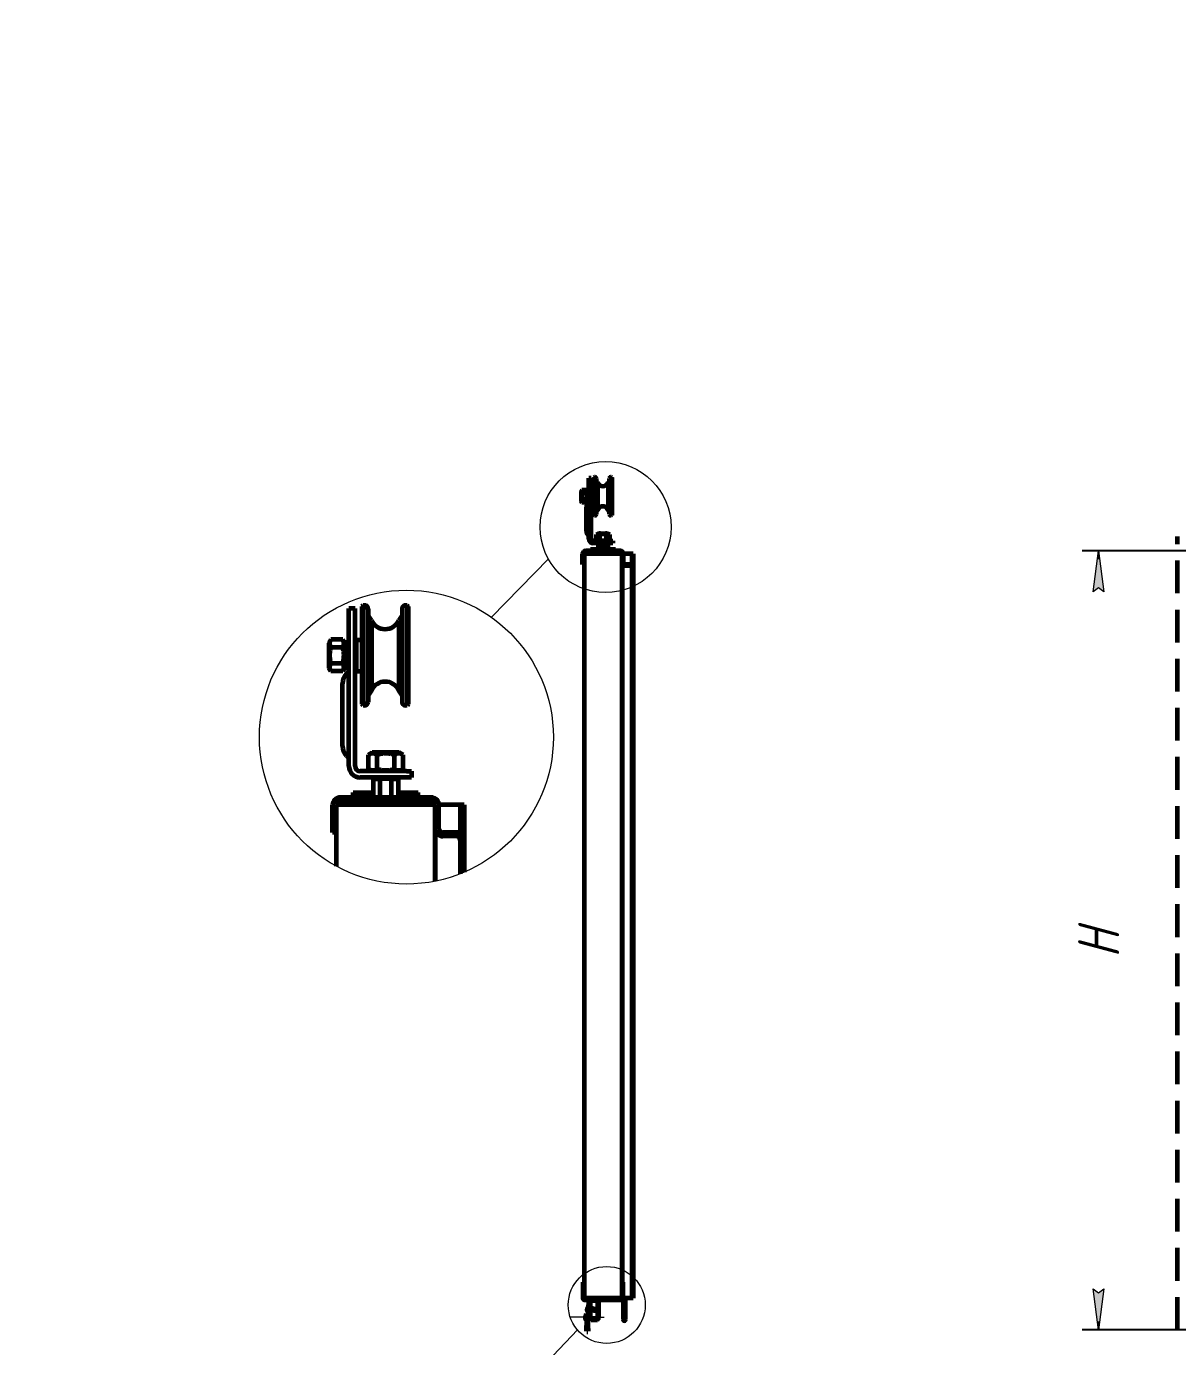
# Model space of a CAD drawing. Header units: millimetres. Extents: x 0 to 3360, y 0 to 297.
# Drawn here: x 0 to 140.6, y 135.7 to 297 of the extents above; entities that cross this region are included whole.
import ezdxf

# ---------------------------------------------------------------- set-up
doc = ezdxf.new("R2010")
doc.units = ezdxf.units.MM
for name, pattern in [('K5LT_AXLED', [19.5, 15, -1.5, 1.5, -1.5]), ('K5LT_BASIC', [0]), ('K5LT_DASHED_REINFORCED', [6, 4, -2]), ('K5LT_THIN', [0])]:
    doc.linetypes.add(name, pattern=pattern)
doc.layers.add('Системный слой', color=7, linetype='Continuous')
doc.styles.add('KDIMTEXTSTYLE', font='GOST_AU.SHX', dxfattribs={"width": 0.96, "oblique": 15, "height": 5})
doc.dimstyles.new('KDIMSTYLE (0.06)', dxfattribs={"dimtxt": 5, "dimasz": 1, "dimexe": 2, "dimexo": 0, "dimgap": 1, "dimtad": 1, "dimlfac": 17, "dimtxsty": 'KDIMTEXTSTYLE', "dimsah": 1, "dimcen": 0, "dimdle": 1, "dimadec": 0, "dimazin": 0, "dimtfac": 0.667, "dimtmove": 0, "dimatfit": 3, "dimfxl": 1, "dimtvp": 1, "dimtolj": 1, "dimtzin": 0, "dimarcsym": 0})

# ---------------------------------------------------------------- blocks, each defined once
blk = doc.blocks.new('U541')
at = {"layer": 'Системный слой', "color": 5, "linetype": 'K5LT_BASIC', "lineweight": 60, "true_color": 0x0000ff}
for p, q in [((68.61, 140.76), (68.61, 140.22)), ((68.74, 140.78), (68.62, 140.78)), ((68.75, 139.04), (68.75, 140.76)), ((68.25, 139.48), (68.25, 139.04)), ((68.28, 139.01), (68.37, 139.01)), ((68.55, 139.54), (68.31, 139.54)), ((68.36, 139.09), (68.34, 139.36)), ((68.39, 139.07), (68.38, 139.07)), ((68.4, 139.42), (68.61, 139.42)), ((68.4, 139.04), (68.4, 139.06)), ((68.61, 140.22), (68.64, 140.19)), ((68.61, 140.22), (68.61, 139.6)), ((68.64, 140.19), (68.61, 140.16)), ((68.61, 139.06), (68.61, 139.04)), ((68.63, 139.07), (68.62, 139.07)), ((68.64, 139.01), (68.72, 139.01)), ((68.66, 139.36), (68.65, 139.09))]:
    blk.add_line(p, q, dxfattribs=at)
for centre, radius, start, end in [((68.62, 140.76), 0.0176, 90, 180), ((68.74, 140.76), 0.0176, 0, 90), ((68.31, 139.48), 0.0588, 90, 180), ((68.28, 139.04), 0.0294, 180, 270), ((68.4, 139.36), 0.0588, 90, 182), ((68.38, 139.09), 0.0176, 183, 270), ((68.37, 139.04), 0.0294, 270, 0), ((68.39, 139.06), 0.0118, 0, 90), ((68.55, 139.6), 0.0588, 270, 0), ((68.61, 139.36), 0.0588, 358, 90), ((68.62, 139.06), 0.0118, 90, 180), ((68.64, 139.04), 0.0294, 180, 270), ((68.63, 139.09), 0.0176, 270, 357), ((68.72, 139.04), 0.0294, 270, 0)]:
    blk.add_arc(centre, radius, start, end, dxfattribs=at)
blk = doc.blocks.new('U543')
at = {"layer": 'Системный слой', "color": 5, "linetype": 'K5LT_BASIC', "lineweight": 60, "true_color": 0x0000ff}
for p, q in [((68.75, 141.19), (68.75, 139.19)), ((69.75, 141.36), (68.93, 141.36)), ((69.93, 139.19), (69.93, 141.19)), ((68.93, 139.01), (69.75, 139.01))]:
    blk.add_line(p, q, dxfattribs=at)
for centre, start, end in [((68.93, 141.19), 90, 180), ((69.75, 141.19), 0, 90), ((68.93, 139.19), 180, 270), ((69.75, 139.19), 270, 0)]:
    blk.add_arc(centre, 0.176, start, end, dxfattribs=at)
blk = doc.blocks.new('U544')
at = {"layer": 'Системный слой', "color": 5, "linetype": 'K5LT_BASIC', "lineweight": 60, "true_color": 0x0000ff}
for p, q in [((68.87, 141.19), (68.87, 139.19)), ((69.75, 141.25), (68.93, 141.25)), ((69.81, 139.19), (69.81, 141.19)), ((68.93, 139.13), (69.75, 139.13))]:
    blk.add_line(p, q, dxfattribs=at)
for centre, start, end in [((68.93, 141.19), 90, 180), ((69.75, 141.19), 0, 90), ((68.93, 139.19), 180, 270), ((69.75, 139.19), 270, 0)]:
    blk.add_arc(centre, 0.0588, start, end, dxfattribs=at)
blk = doc.blocks.new('U542')
at = {"layer": 'Системный слой'}
for name in ['U543', 'U544']:
    blk.add_blockref(name, (0, 0), dxfattribs=at)
blk = doc.blocks.new('U546')
at = {"layer": 'Системный слой', "color": 30, "linetype": 'K5LT_AXLED', "lineweight": 18, "true_color": 0xff8000}
for q in [(68.5, 141.33), (66.43, 139.25), (70.58, 139.25), (68.5, 137.18)]:
    blk.add_line((68.5, 139.25), q, dxfattribs=at)
blk = doc.blocks.new('U545')
at = {"layer": 'Системный слой', "color": 5, "linetype": 'K5LT_BASIC', "lineweight": 60, "true_color": 0x0000ff}
for p, q in [((68.36, 139.38), (68.64, 139.38)), ((68.41, 138.97), (68.36, 139.38)), ((68.39, 137.54), (68.46, 138.97)), ((68.4, 139.35), (68.44, 138.97)), ((68.61, 139.35), (68.4, 139.35)), ((68.44, 138.97), (68.41, 138.97)), ((68.46, 138.97), (68.43, 139.25)), ((68.45, 137.54), (68.5, 138.97)), ((68.5, 139.18), (68.5, 137.54)), ((68.55, 137.54), (68.51, 138.97)), ((68.58, 139.25), (68.54, 138.97)), ((68.54, 138.97), (68.62, 137.54)), ((68.56, 138.97), (68.61, 139.35)), ((68.59, 138.97), (68.56, 138.97)), ((68.64, 139.38), (68.59, 138.97))]:
    blk.add_line(p, q, dxfattribs=at)
blk.add_arc((68.5, 139.25), 0.0752, 0, 180, dxfattribs=at)
at = {"layer": 'Системный слой'}
blk.add_blockref('U546', (0, 0), dxfattribs=at)
blk = doc.blocks.new('KDIMARROW_01')
at = {"layer": 'Системный слой'}
blk.add_hatch(color=0, dxfattribs=at).paths.add_polyline_path([(0, 0), (-5, 0.66), (-4.5, 0), (-5, -0.66)])
at = {"layer": 'Системный слой', "color": 0, "linetype": 'K5LT_THIN', "lineweight": 18}
for p, q in [((-4.5, 0), (-5, 0.66)), ((-5, 0.66), (0, 0)), ((0, 0), (-5, -0.66)), ((-5, -0.66), (-4.5, 0)), ((0, 0), (-1, 0))]:
    blk.add_line(p, q, dxfattribs=at)

msp = doc.modelspace()

# ---------------------------------------------------------------- hatches: boundary and pattern name
at = {"layer": 'Системный слой'}
h = msp.add_hatch(dxfattribs=at)
h.set_pattern_fill('Неметалл', angle=45, style=0, pattern_type=0)
h.set_pattern_definition([(45, (0, 0), (-0.3535534, 0.3535534), []), (135, (0, 0), (-0.3535534, -0.3535534), [])])
h.paths.add_polyline_path([(68.93044, 138.89434), (69.75397, 138.89434), (69.75397, 139.01198), (68.93044, 139.01198)])

# ---------------------------------------------------------------- linework, layer by layer
at = {"layer": 'Системный слой', "color": 5, "linetype": 'K5LT_BASIC', "lineweight": 60, "true_color": 0x0000ff}
for p, q in [((68.98914, 241.78345), (68.69503, 241.78345)), ((68.69503, 239.57757), (68.69503, 241.78345)), ((68.98914, 239.57757), (68.98914, 241.78345)), ((69.3715, 241.93051), (69.31267, 241.87169)), ((69.31267, 241.87169), (69.31267, 237.28345)), ((69.43032, 241.93051), (69.3715, 241.93051)), ((69.3715, 241.93051), (69.3715, 237.22463)), ((69.60679, 241.75404), (69.60679, 237.4011)), ((69.75922, 241.22463), (69.60679, 241.45992)), ((69.75922, 241.22463), (69.75922, 237.93051)), ((71.19503, 241.45992), (71.0426, 241.22463)), ((71.0426, 241.22463), (71.0426, 237.93051)), ((71.19503, 241.75404), (71.19503, 237.4011)), ((71.43032, 241.93051), (71.3715, 241.93051)), ((71.48914, 241.87169), (71.43032, 241.93051)), ((71.43032, 241.93051), (71.43032, 237.22463)), ((71.48914, 241.87169), (71.48914, 237.28345)), ((67.849, 240.32473), (67.75385, 240.15992)), ((67.75385, 240.15992), (67.75385, 238.99522)), ((67.849, 238.83041), (67.75385, 238.99522)), ((68.41164, 240.32473), (67.849, 240.32473)), ((68.41164, 239.95115), (67.849, 239.95115)), ((68.41164, 239.20399), (67.849, 239.20399)), ((68.41164, 238.83041), (67.849, 238.83041)), ((68.50679, 240.15992), (68.41164, 240.32473)), ((68.50679, 238.99522), (68.41164, 238.83041)), ((68.69503, 240.18345), (68.50679, 240.18345)), ((68.50679, 239.61343), (68.50679, 240.18345)), ((68.50679, 239.61343), (68.69503, 239.68194)), ((68.50679, 239.61343), (68.50679, 239.4732)), ((68.50679, 239.4732), (68.69503, 239.54172)), ((68.50679, 238.97169), (68.50679, 239.4732)), ((68.69503, 238.97169), (68.50679, 238.97169)), ((68.59043, 238.71245), (68.6778, 238.79982)), ((68.69503, 234.37169), (68.69503, 239.57757)), ((68.98914, 240.25404), (69.04797, 240.31287)), ((68.98914, 234.37169), (68.98914, 239.57757)), ((68.98914, 238.9011), (69.04797, 238.84228)), ((69.04797, 240.31287), (69.31267, 240.31287)), ((69.04797, 240.31287), (69.04797, 239.69399)), ((69.04797, 239.69399), (69.04797, 238.84228)), ((69.04797, 238.84228), (69.31267, 238.84228)), ((68.40091, 238.25404), (68.40091, 238.25491)), ((68.40091, 235.31287), (68.40091, 238.25404)), ((68.40091, 235.31287), (68.40091, 238.25404)), ((69.3715, 237.22463), (69.31267, 237.28345)), ((69.43032, 237.22463), (69.3715, 237.22463)), ((69.75922, 237.93051), (69.60679, 237.69522)), ((71.19503, 237.69522), (71.0426, 237.93051)), ((71.43032, 237.22463), (71.3715, 237.22463)), ((71.48914, 237.28345), (71.43032, 237.22463)), ((68.40091, 235.312), (68.40091, 235.31287)), ((68.59043, 234.85446), (68.6778, 234.76709)), ((71.40091, 234.13639), (69.22444, 234.13639)), ((69.61524, 234.90318), (69.79503, 235.00698)), ((69.61524, 234.2402), (69.61524, 234.90318)), ((69.79503, 234.13639), (69.61524, 234.2402)), ((71.06561, 235.00698), (69.79503, 235.00698)), ((69.95973, 235.01875), (70.11905, 235.01875)), ((70.11905, 235.01875), (69.95973, 235.01875)), ((69.95973, 235.01875), (69.95973, 235.00698)), ((70.02278, 234.2402), (70.02278, 234.90318)), ((70.11905, 235.01875), (70.74158, 235.01875)), ((70.11905, 235.01875), (70.11905, 235.00698)), ((70.74158, 235.01875), (70.90091, 235.01875)), ((70.90091, 235.01875), (70.74158, 235.01875)), ((70.74158, 235.01875), (70.74158, 235.00698)), ((70.83786, 234.2402), (70.83786, 234.90318)), ((70.90091, 235.01875), (70.90091, 235.00698)), ((71.2454, 234.90318), (71.06561, 235.00698)), ((71.06561, 234.13639), (71.2454, 234.2402)), ((71.2454, 234.2402), (71.2454, 234.90318)), ((71.40091, 234.13639), (71.6362, 234.13639)), ((71.6362, 234.13639), (71.6362, 233.84228)), ((67.93032, 231.25404), (67.93032, 232.54816)), ((68.10679, 232.54816), (68.10679, 141.60022)), ((68.10679, 232.54816), (68.10679, 141.60022)), ((68.10679, 232.54816), (68.10679, 231.25404)), ((68.22444, 232.54816), (68.10679, 232.54816)), ((72.6362, 232.54816), (68.22444, 232.54816)), ((72.57738, 232.9011), (68.28326, 232.9011)), ((72.57738, 232.72463), (68.28326, 232.72463)), ((68.90091, 232.9011), (68.90091, 233.13639)), ((68.90091, 233.13639), (69.48914, 233.13639)), ((71.40091, 233.84228), (69.22444, 233.84228)), ((69.48914, 233.13639), (69.84208, 233.13639)), ((69.69503, 232.72463), (69.69503, 232.54816)), ((69.84208, 233.78345), (70.17391, 233.78345)), ((69.84208, 233.78345), (69.84208, 232.9011)), ((69.95973, 233.84228), (69.95973, 233.78345)), ((70.68673, 233.78345), (70.17391, 233.78345)), ((70.17391, 232.9011), (70.17391, 233.78345)), ((70.68673, 233.78345), (71.01855, 233.78345)), ((70.68673, 233.78345), (70.68673, 232.9011)), ((70.90091, 233.84228), (70.90091, 233.78345)), ((71.01855, 233.78345), (71.01855, 232.9011)), ((71.01855, 233.13639), (71.3715, 233.13639)), ((71.16561, 232.72463), (71.16561, 232.54816)), ((71.3715, 233.13639), (71.95973, 233.13639)), ((71.6362, 233.84228), (71.40091, 233.84228)), ((71.95973, 232.9011), (71.95973, 233.13639)), ((72.75385, 232.54816), (72.6362, 232.54816)), ((72.75385, 232.54816), (72.75385, 141.60022)), ((72.75385, 141.60022), (72.75385, 232.54816)), ((72.75385, 231.43051), (72.75385, 232.54816)), ((72.93032, 231.43051), (72.93032, 232.54816)), ((73.8715, 232.54816), (72.93032, 232.54816)), ((73.93032, 232.54816), (73.8715, 232.54816)), ((74.10679, 232.54816), (73.93032, 232.54816)), ((73.93032, 232.54816), (73.93032, 231.20676)), ((74.10679, 232.54816), (74.10679, 230.9011)), ((68.10679, 231.25404), (67.93032, 231.25404)), ((68.10679, 231.25404), (68.10679, 141.60022)), ((73.75385, 231.25404), (73.10679, 231.25404)), ((73.75385, 231.07757), (73.10679, 231.07757)), ((73.93032, 230.9011), (73.93032, 229.78345)), ((74.10679, 230.9011), (74.10679, 229.78345)), ((73.93032, 229.78345), (73.93032, 141.60022)), ((74.10679, 229.78345), (73.93032, 229.78345)), ((74.10679, 229.78345), (74.10679, 141.60022)), ((40.14215, 225.87047), (39.37744, 225.87047)), ((39.37744, 220.13517), (39.37744, 225.87047)), ((40.14215, 220.13517), (40.14215, 225.87047)), ((41.13626, 226.25282), (40.98332, 226.09988)), ((40.98332, 226.09988), (40.98332, 214.17047)), ((41.28921, 226.25282), (41.13626, 226.25282)), ((41.13626, 226.25282), (41.13626, 214.01752)), ((46.48921, 226.25282), (46.33626, 226.25282)), ((46.64215, 226.09988), (46.48921, 226.25282)), ((46.48921, 226.25282), (46.48921, 214.01752)), ((46.64215, 226.09988), (46.64215, 214.17047)), ((41.74803, 225.79399), (41.74803, 214.47635)), ((42.14434, 224.41752), (41.74803, 225.02929)), ((42.14434, 224.41752), (42.14434, 215.85282)), ((45.87744, 225.02929), (45.48113, 224.41752)), ((45.48113, 224.41752), (45.48113, 215.85282)), ((45.87744, 225.79399), (45.87744, 214.47635)), ((37.17777, 222.07778), (36.93038, 221.64929)), ((36.93038, 221.64929), (36.93038, 218.62105)), ((38.64064, 222.07778), (37.17777, 222.07778)), ((38.64064, 221.10648), (37.17777, 221.10648)), ((38.88803, 221.64929), (38.64064, 222.07778)), ((39.37744, 221.71047), (38.88803, 221.71047)), ((38.88803, 220.22839), (38.88803, 221.71047)), ((40.14215, 221.89399), (40.29509, 222.04694)), ((40.29509, 222.04694), (40.98332, 222.04694)), ((40.29509, 222.04694), (40.29509, 220.43787)), ((38.88803, 220.22839), (39.37744, 220.40652)), ((38.88803, 220.22839), (38.88803, 219.86382)), ((38.88803, 219.86382), (39.37744, 220.04195)), ((38.88803, 218.55988), (38.88803, 219.86382)), ((39.37744, 206.59988), (39.37744, 220.13517)), ((40.14215, 206.59988), (40.14215, 220.13517)), ((40.29509, 220.43787), (40.29509, 218.22341)), ((37.17777, 218.19256), (36.93038, 218.62105)), ((38.64064, 219.16386), (37.17777, 219.16386)), ((38.64064, 218.19256), (37.17777, 218.19256)), ((38.88803, 218.62105), (38.64064, 218.19256)), ((39.37744, 218.55988), (38.88803, 218.55988)), ((39.10549, 217.88585), (39.33265, 218.11301)), ((40.14215, 218.37635), (40.29509, 218.22341)), ((40.29509, 218.22341), (40.98332, 218.22341)), ((38.61274, 216.69399), (38.61274, 216.69625)), ((38.61274, 209.04694), (38.61274, 216.69399)), ((38.61274, 209.04694), (38.61274, 216.69399)), ((42.14434, 215.85282), (41.74803, 215.24105)), ((45.87744, 215.24105), (45.48113, 215.85282)), ((41.13626, 214.01752), (40.98332, 214.17047)), ((41.28921, 214.01752), (41.13626, 214.01752)), ((46.48921, 214.01752), (46.33626, 214.01752)), ((46.64215, 214.17047), (46.48921, 214.01752)), ((38.61274, 209.04468), (38.61274, 209.04694)), ((41.76999, 207.98176), (42.23744, 208.25164)), ((45.54097, 208.25164), (42.23744, 208.25164)), ((42.66568, 208.28223), (43.07992, 208.28223)), ((43.07992, 208.28223), (42.66568, 208.28223)), ((42.66568, 208.28223), (42.66568, 208.25164)), ((43.07992, 208.28223), (44.69849, 208.28223)), ((43.07992, 208.28223), (43.07992, 208.25164)), ((44.69849, 208.28223), (45.11274, 208.28223)), ((45.11274, 208.28223), (44.69849, 208.28223)), ((44.69849, 208.28223), (44.69849, 208.25164)), ((45.11274, 208.28223), (45.11274, 208.25164)), ((46.00842, 207.98176), (45.54097, 208.25164)), ((39.10549, 207.85508), (39.33265, 207.62792)), ((41.76999, 206.25799), (41.76999, 207.98176)), ((42.8296, 206.25799), (42.8296, 207.98176)), ((44.94881, 206.25799), (44.94881, 207.98176)), ((46.00842, 206.25799), (46.00842, 207.98176)), ((46.41274, 205.98811), (40.75391, 205.98811)), ((46.41274, 205.22341), (40.75391, 205.22341)), ((42.23744, 205.98811), (41.76999, 206.25799)), ((42.35979, 205.07047), (43.22255, 205.07047)), ((42.35979, 205.07047), (42.35979, 202.77635)), ((42.66568, 205.22341), (42.66568, 205.07047)), ((44.55586, 205.07047), (43.22255, 205.07047)), ((43.22255, 202.77635), (43.22255, 205.07047)), ((44.55586, 205.07047), (45.41862, 205.07047)), ((44.55586, 205.07047), (44.55586, 202.77635)), ((45.11274, 205.22341), (45.11274, 205.07047)), ((45.41862, 205.07047), (45.41862, 202.77635)), ((45.54097, 205.98811), (46.00842, 206.25799)), ((46.41274, 205.98811), (47.0245, 205.98811)), ((47.0245, 205.22341), (46.41274, 205.22341)), ((47.0245, 205.98811), (47.0245, 205.22341)), ((39.91274, 202.77635), (39.91274, 203.38811)), ((39.91274, 203.38811), (41.44215, 203.38811)), ((41.44215, 203.38811), (42.35979, 203.38811)), ((45.41862, 203.38811), (46.33626, 203.38811)), ((46.33626, 203.38811), (47.86568, 203.38811)), ((47.86568, 202.77635), (47.86568, 203.38811)), ((37.38921, 198.49399), (37.38921, 201.8587)), ((37.84803, 201.8587), (37.84803, 194.37091)), ((37.84803, 201.8587), (37.84803, 194.37091)), ((37.84803, 201.8587), (37.84803, 198.49399)), ((38.15391, 201.8587), (37.84803, 201.8587)), ((49.6245, 201.8587), (38.15391, 201.8587)), ((49.47156, 202.77635), (38.30685, 202.77635)), ((49.47156, 202.31752), (38.30685, 202.31752)), ((41.97744, 202.31752), (41.97744, 201.8587)), ((45.80097, 202.31752), (45.80097, 201.8587)), ((49.93038, 201.8587), (49.6245, 201.8587)), ((49.93038, 201.8587), (49.93038, 192.54413)), ((49.93038, 192.54413), (49.93038, 201.8587)), ((49.93038, 198.95282), (49.93038, 201.8587)), ((50.38921, 198.95282), (50.38921, 201.8587)), ((52.83626, 201.8587), (50.38921, 201.8587)), ((52.98921, 201.8587), (52.83626, 201.8587)), ((53.44803, 201.8587), (52.98921, 201.8587)), ((52.98921, 201.8587), (52.98921, 198.37105)), ((53.44803, 201.8587), (53.44803, 197.57635)), ((37.84803, 198.49399), (37.38921, 198.49399)), ((37.84803, 198.49399), (37.84803, 194.37091)), ((52.53038, 198.49399), (50.84803, 198.49399)), ((52.53038, 198.03517), (50.84803, 198.03517)), ((52.98921, 197.57635), (52.98921, 194.67047)), ((53.44803, 197.57635), (53.44803, 194.67047)), ((52.98921, 194.67047), (52.98921, 193.4441)), ((53.44803, 194.67047), (52.98921, 194.67047)), ((53.44803, 194.67047), (53.44803, 193.6321)), ((67.95973, 143.54139), (68.07738, 143.54139)), ((67.95973, 143.54139), (67.95973, 141.60022)), ((68.07738, 143.54139), (68.07738, 141.60022)), ((72.78326, 143.54139), (72.90091, 143.54139)), ((72.78326, 141.75904), (72.78326, 143.54139)), ((72.90091, 141.75904), (72.90091, 143.54139)), ((68.22444, 141.60022), (68.10679, 141.60022)), ((68.19503, 141.48257), (72.75385, 141.48257)), ((68.19503, 141.36492), (72.75385, 141.36492)), ((72.6362, 141.60022), (68.22444, 141.60022)), ((68.5775, 139.86492), (68.5775, 140.51198)), ((68.5775, 140.51198), (68.60691, 140.51198)), ((72.75385, 141.60022), (72.6362, 141.60022)), ((73.01351, 141.43133), (72.85218, 141.59266)), ((72.8715, 141.24728), (72.8715, 138.98257)), ((73.0967, 141.51452), (72.93537, 141.67585)), ((72.98914, 141.24728), (72.98914, 138.98257)), ((73.8715, 141.60022), (73.011, 141.60022)), ((73.04797, 138.98257), (73.04797, 141.34814)), ((73.16561, 138.98257), (73.16561, 141.34814)), ((73.93032, 141.60022), (73.8715, 141.60022)), ((74.10679, 141.60022), (73.93032, 141.60022)), ((68.5775, 139.86492), (68.60691, 139.86492)), ((69.28338, 140.31198), (68.87162, 140.31198)), ((68.87162, 140.27081), (69.28338, 140.27081)), ((68.87162, 140.1061), (69.28338, 140.1061)), ((69.28338, 140.06492), (68.87162, 140.06492)), ((68.93044, 139.01198), (68.93044, 138.89434)), ((69.75397, 138.89434), (68.93044, 138.89434)), ((69.28338, 140.31198), (69.28338, 140.06492)), ((69.28338, 140.28845), (69.48927, 140.28845)), ((69.54809, 140.18845), (69.28338, 140.28845)), ((69.28338, 140.08845), (69.48927, 140.08845)), ((69.48927, 140.28845), (69.54809, 140.18845)), ((69.48927, 140.08845), (69.54809, 140.18845)), ((69.75397, 139.01198), (69.75397, 138.89434))]:
    msp.add_line(p, q, dxfattribs=at)
at = {"layer": 'Системный слой', "color": 7, "linetype": 'K5LT_THIN', "lineweight": 18}
for p, q in [((70.02341, 235.01875), (70.02341, 235.00698)), ((70.83723, 235.01875), (70.83723, 235.00698)), ((70.02341, 233.84228), (70.02341, 233.78345)), ((70.83723, 233.84228), (70.83723, 233.78345)), ((56.80234, 224.78829), (63.75081, 231.92475)), ((42.83124, 208.28223), (42.83124, 208.25164)), ((44.94717, 208.28223), (44.94717, 208.25164)), ((42.83124, 205.22341), (42.83124, 205.07047)), ((44.94717, 205.22341), (44.94717, 205.07047)), ((71.95973, 141.60022), (68.84208, 141.60022)), ((72.72444, 141.60022), (72.69503, 141.60022)), ((62.11594, 132.21426), (67.3036, 137.70874))]:
    msp.add_line(p, q, dxfattribs=at)
at = {"layer": 'Системный слой', "color": 5, "linetype": 'K5LT_DASHED_REINFORCED', "lineweight": 60, "true_color": 0x0000ff}
msp.add_line((140.60626, 137.72198), (140.60626, 234.66581), dxfattribs=at)
at = {"layer": 'Системный слой', "color": 7, "linetype": 'K5LT_THIN', "lineweight": 18}
for centre, radius in [((70.74158, 235.82319), 8.0043), ((46.41274, 210.14819), 17.95206), ((70.88008, 140.75904), 4.70059)]:
    msp.add_circle(centre, radius, dxfattribs=at)
at = {"layer": 'Системный слой', "color": 5, "linetype": 'K5LT_BASIC', "lineweight": 60, "true_color": 0x0000ff}
for centre, radius, start, end in [((69.43032, 241.75404), 0.17647, 0, 90), ((70.40091, 241.51875), 0.70588, 204.6243184, 335.3756816), ((71.3715, 241.75404), 0.17647, 90, 180), ((68.6362, 238.84141), 0.05882, 315, 0), ((68.6362, 238.84141), 0.05882, 315, 0), ((69.04797, 238.25491), 0.64706, 135, 180), ((69.04797, 238.25491), 0.64706, 135, 180), ((69.43032, 237.4011), 0.17647, 270, 0), ((70.40091, 237.63639), 0.70588, 24.6243184, 155.3756816), ((71.3715, 237.4011), 0.17647, 180, 270), ((69.04797, 235.312), 0.64706, 180, 225), ((69.04797, 235.312), 0.64706, 180, 225), ((68.6362, 234.7255), 0.05882, 0, 45), ((68.6362, 234.7255), 0.05882, 0, 45), ((69.22444, 234.37169), 0.52941, 180, 270), ((69.22444, 234.37169), 0.23529, 180, 270), ((68.28326, 232.54816), 0.35294, 90, 180), ((68.28326, 232.54816), 0.17647, 90, 180), ((72.57738, 232.54816), 0.35294, 0, 90), ((72.57738, 232.54816), 0.17647, 0, 90), ((73.10679, 231.43051), 0.35294, 180, 270), ((73.10679, 231.43051), 0.17647, 180, 270), ((73.75385, 230.9011), 0.35294, 0, 90), ((73.75385, 230.9011), 0.17647, 0, 90), ((41.28921, 225.79399), 0.45882, 0, 90), ((46.33626, 225.79399), 0.45882, 90, 180), ((43.81274, 225.18223), 1.83529, 204.6243184, 335.3756816), ((40.29509, 216.69625), 1.68235, 135, 180), ((40.29509, 216.69625), 1.68235, 135, 180), ((39.2245, 218.22116), 0.15294, 315, 0), ((39.2245, 218.22116), 0.15294, 315, 0), ((43.81274, 215.08811), 1.83529, 24.6243184, 155.3756816), ((41.28921, 214.47635), 0.45882, 270, 0), ((46.33626, 214.47635), 0.45882, 180, 270), ((40.29509, 209.04468), 1.68235, 180, 225), ((40.29509, 209.04468), 1.68235, 180, 225), ((39.2245, 207.51978), 0.15294, 0, 45), ((39.2245, 207.51978), 0.15294, 0, 45), ((40.75391, 206.59988), 1.37647, 180, 270), ((40.75391, 206.59988), 0.61176, 180, 270), ((38.30685, 201.8587), 0.91765, 90, 180), ((38.30685, 201.8587), 0.45882, 90, 180), ((49.47156, 201.8587), 0.91765, 0, 90), ((49.47156, 201.8587), 0.45882, 0, 90), ((50.84803, 198.95282), 0.91765, 180, 270), ((50.84803, 198.95282), 0.45882, 180, 270), ((52.53038, 197.57635), 0.91765, 0, 90), ((52.53038, 197.57635), 0.45882, 0, 90), ((68.19503, 141.60022), 0.23529, 180, 270), ((68.19503, 141.60022), 0.11765, 180, 270), ((68.76807, 140.18845), 0.30822, 135.0774805, 224.9225195), ((69.59922, 140.18845), 1.07171, 162.4294026, 168.2826751), ((72.75385, 141.24728), 0.23529, 0, 90), ((72.75385, 141.24728), 0.11765, 0, 90), ((73.01855, 141.75904), 0.23529, 180, 225), ((73.01855, 141.75904), 0.11765, 180, 225), ((72.93032, 141.34814), 0.11765, 0, 45), ((72.93032, 141.34814), 0.23529, 0, 45), ((69.59922, 140.18845), 1.07171, 191.7173249, 197.5705974), ((73.01855, 138.98257), 0.14706, 180, 0), ((73.01855, 138.98257), 0.02941, 180, 0)]:
    msp.add_arc(centre, radius, start, end, dxfattribs=at)
for points, knots in [([(67.849, 240.32473), (67.83687, 240.30371), (67.82082, 240.27194), (67.80619, 240.2318), (67.799, 240.20565), (67.7946, 240.18331), (67.79197, 240.1619), (67.79094, 240.1407), (67.79156, 240.11904), (67.79388, 240.09724), (67.79783, 240.07554), (67.8042, 240.05059), (67.81847, 240.0088), (67.83545, 239.97461), (67.849, 239.95115)], [0, 0, 0, 0, 2.598014805, 3.881106651, 4.839600951, 5.730749817, 6.542456475, 7.383598349, 8.24526286, 9.112845161, 9.974778817, 10.829748713, 12.096373907, 15, 15, 15, 15]), ([(67.849, 239.95115), (67.83826, 239.91395), (67.82337, 239.85595), (67.80939, 239.78389), (67.80287, 239.74156), (67.79822, 239.70506), (67.7946, 239.66831), (67.79197, 239.62549), (67.79094, 239.5831), (67.79156, 239.53977), (67.79388, 239.49616), (67.79783, 239.45278), (67.8033, 239.40991), (67.8124, 239.35376), (67.8269, 239.28488), (67.84129, 239.23071), (67.849, 239.20399)], [0, 0, 0, 0, 2.6055268, 4.020849549, 4.933638201, 5.484881077, 6.494849792, 7.414784005, 8.368078128, 9.344631242, 10.327891183, 11.304749325, 12.273715208, 13.232360962, 15.126155495, 17, 17, 17, 17]), ([(67.849, 239.20399), (67.83687, 239.18297), (67.82082, 239.1512), (67.80619, 239.11107), (67.799, 239.08491), (67.7946, 239.06257), (67.79197, 239.04116), (67.79094, 239.01996), (67.79156, 238.9983), (67.79388, 238.9765), (67.79783, 238.95481), (67.8042, 238.92985), (67.81847, 238.88806), (67.83545, 238.85387), (67.849, 238.83041)], [0, 0, 0, 0, 2.598014805, 3.881106651, 4.839600951, 5.730749817, 6.542456475, 7.383598349, 8.24526286, 9.112845161, 9.974778817, 10.829748713, 12.096373907, 15, 15, 15, 15]), ([(68.41164, 239.95115), (68.42377, 239.97217), (68.43982, 240.00394), (68.45445, 240.04408), (68.46164, 240.07024), (68.46604, 240.09257), (68.46867, 240.11398), (68.46969, 240.13518), (68.46908, 240.15684), (68.46676, 240.17865), (68.46281, 240.20034), (68.45644, 240.22529), (68.44217, 240.26708), (68.42519, 240.30127), (68.41164, 240.32473)], [0, 0, 0, 0, 2.598014805, 3.881106651, 4.839600951, 5.730749817, 6.542456475, 7.383598349, 8.24526286, 9.112845161, 9.974778817, 10.829748713, 12.096373907, 15, 15, 15, 15]), ([(68.41164, 239.20399), (68.42238, 239.24119), (68.43727, 239.29919), (68.45125, 239.37126), (68.45777, 239.41358), (68.46242, 239.45008), (68.46604, 239.48683), (68.46867, 239.52966), (68.46969, 239.57205), (68.46908, 239.61537), (68.46676, 239.65898), (68.46281, 239.70236), (68.45734, 239.74523), (68.44824, 239.80138), (68.43374, 239.87026), (68.41935, 239.92443), (68.41164, 239.95115)], [0, 0, 0, 0, 2.6055268, 4.020849549, 4.933638201, 5.484881077, 6.494849792, 7.414784005, 8.368078128, 9.344631242, 10.327891183, 11.304749325, 12.273715208, 13.232360962, 15.126155495, 17, 17, 17, 17]), ([(68.41164, 238.83041), (68.42377, 238.85143), (68.43982, 238.8832), (68.45445, 238.92334), (68.46164, 238.9495), (68.46604, 238.97183), (68.46867, 238.99324), (68.46969, 239.01444), (68.46908, 239.0361), (68.46676, 239.05791), (68.46281, 239.0796), (68.45644, 239.10455), (68.44217, 239.14634), (68.42519, 239.18053), (68.41164, 239.20399)], [0, 0, 0, 0, 2.598014805, 3.881106651, 4.839600951, 5.730749817, 6.542456475, 7.383598349, 8.24526286, 9.112845161, 9.974778817, 10.829748713, 12.096373907, 15, 15, 15, 15]), ([(70.02278, 234.90318), (69.99985, 234.91642), (69.96519, 234.93393), (69.9214, 234.94988), (69.89287, 234.95773), (69.8685, 234.96253), (69.84514, 234.96539), (69.82202, 234.96651), (69.79839, 234.96584), (69.7746, 234.96332), (69.75094, 234.959), (69.72372, 234.95206), (69.67812, 234.93649), (69.64083, 234.91796), (69.61524, 234.90318)], [0, 0, 0, 0, 2.598014805, 3.881106651, 4.839600951, 5.730749817, 6.542456475, 7.383598349, 8.24526286, 9.112845161, 9.974778817, 10.829748713, 12.096373907, 15, 15, 15, 15]), ([(69.61524, 234.2402), (69.63817, 234.22696), (69.67282, 234.20945), (69.71661, 234.1935), (69.74515, 234.18565), (69.76951, 234.18085), (69.79287, 234.17798), (69.81599, 234.17686), (69.83963, 234.17754), (69.86341, 234.18006), (69.88708, 234.18437), (69.9143, 234.19132), (69.95989, 234.20689), (69.99718, 234.22542), (70.02278, 234.2402)], [0, 0, 0, 0, 2.598014805, 3.881106651, 4.839600951, 5.730749817, 6.542456475, 7.383598349, 8.24526286, 9.112845161, 9.974778817, 10.829748713, 12.096373907, 15, 15, 15, 15]), ([(70.83786, 234.90318), (70.79728, 234.9149), (70.734, 234.93114), (70.65539, 234.94639), (70.60922, 234.9535), (70.5694, 234.95858), (70.52931, 234.96253), (70.48259, 234.96539), (70.43635, 234.96651), (70.38908, 234.96584), (70.34151, 234.96332), (70.29418, 234.959), (70.24742, 234.95304), (70.18616, 234.94311), (70.11102, 234.9273), (70.05193, 234.9116), (70.02278, 234.90318)], [0, 0, 0, 0, 2.6055268, 4.020849549, 4.933638201, 5.484881077, 6.494849792, 7.414784005, 8.368078128, 9.344631242, 10.327891183, 11.304749325, 12.273715208, 13.232360962, 15.126155495, 17, 17, 17, 17]), ([(70.02278, 234.2402), (70.06336, 234.22848), (70.12663, 234.21224), (70.20525, 234.19699), (70.25142, 234.18987), (70.29124, 234.1848), (70.33133, 234.18085), (70.37805, 234.17798), (70.42429, 234.17686), (70.47156, 234.17754), (70.51913, 234.18006), (70.56646, 234.18437), (70.61322, 234.19034), (70.67448, 234.20027), (70.74962, 234.21608), (70.80871, 234.23178), (70.83786, 234.2402)], [0, 0, 0, 0, 2.6055268, 4.020849549, 4.933638201, 5.484881077, 6.494849792, 7.414784005, 8.368078128, 9.344631242, 10.327891183, 11.304749325, 12.273715208, 13.232360962, 15.126155495, 17, 17, 17, 17]), ([(71.2454, 234.90318), (71.22247, 234.91642), (71.18782, 234.93393), (71.14403, 234.94988), (71.11549, 234.95773), (71.09113, 234.96253), (71.06777, 234.96539), (71.04465, 234.96651), (71.02101, 234.96584), (70.99723, 234.96332), (70.97356, 234.959), (70.94634, 234.95206), (70.90075, 234.93649), (70.86346, 234.91796), (70.83786, 234.90318)], [0, 0, 0, 0, 2.598014805, 3.881106651, 4.839600951, 5.730749817, 6.542456475, 7.383598349, 8.24526286, 9.112845161, 9.974778817, 10.829748713, 12.096373907, 15, 15, 15, 15]), ([(70.83786, 234.2402), (70.86079, 234.22696), (70.89545, 234.20945), (70.93923, 234.1935), (70.96777, 234.18565), (70.99214, 234.18085), (71.0155, 234.17798), (71.03862, 234.17686), (71.06225, 234.17754), (71.08604, 234.18006), (71.1097, 234.18437), (71.13692, 234.19132), (71.18251, 234.20689), (71.21981, 234.22542), (71.2454, 234.2402)], [0, 0, 0, 0, 2.598014805, 3.881106651, 4.839600951, 5.730749817, 6.542456475, 7.383598349, 8.24526286, 9.112845161, 9.974778817, 10.829748713, 12.096373907, 15, 15, 15, 15]), ([(37.17777, 222.07778), (37.14622, 222.02314), (37.1045, 221.94054), (37.06648, 221.83618), (37.04777, 221.76816), (37.03632, 221.7101), (37.0295, 221.65442), (37.02683, 221.59931), (37.02843, 221.54299), (37.03445, 221.4863), (37.04473, 221.4299), (37.06129, 221.36502), (37.09839, 221.25636), (37.14255, 221.16748), (37.17777, 221.10648)], [0, 0, 0, 0, 2.598014805, 3.881106651, 4.839600951, 5.730749817, 6.542456475, 7.383598349, 8.24526286, 9.112845161, 9.974778817, 10.829748713, 12.096373907, 15, 15, 15, 15]), ([(37.17777, 221.10648), (37.14986, 221.00976), (37.11114, 220.85895), (37.07479, 220.67159), (37.05784, 220.56154), (37.04574, 220.46664), (37.03632, 220.3711), (37.0295, 220.25975), (37.02683, 220.14954), (37.02843, 220.03688), (37.03445, 219.9235), (37.04473, 219.81071), (37.05895, 219.69925), (37.08262, 219.55327), (37.1203, 219.37418), (37.15772, 219.23334), (37.17777, 219.16386)], [0, 0, 0, 0, 2.6055268, 4.020849549, 4.933638201, 5.484881077, 6.494849792, 7.414784005, 8.368078128, 9.344631242, 10.327891183, 11.304749325, 12.273715208, 13.232360962, 15.126155495, 17, 17, 17, 17]), ([(38.64064, 221.10648), (38.67219, 221.16112), (38.71391, 221.24372), (38.75194, 221.34809), (38.77064, 221.4161), (38.78209, 221.47417), (38.78891, 221.52984), (38.79158, 221.58495), (38.78998, 221.64128), (38.78396, 221.69797), (38.77368, 221.75436), (38.75712, 221.81924), (38.72003, 221.9279), (38.67586, 222.01678), (38.64064, 222.07778)], [0, 0, 0, 0, 2.598014805, 3.881106651, 4.839600951, 5.730749817, 6.542456475, 7.383598349, 8.24526286, 9.112845161, 9.974778817, 10.829748713, 12.096373907, 15, 15, 15, 15]), ([(38.64064, 219.16386), (38.66856, 219.26058), (38.70727, 219.41139), (38.74362, 219.59875), (38.76057, 219.7088), (38.77267, 219.80371), (38.78209, 219.89924), (38.78891, 220.01059), (38.79158, 220.12081), (38.78998, 220.23346), (38.78396, 220.34684), (38.77368, 220.45963), (38.75946, 220.57109), (38.73579, 220.71708), (38.69811, 220.89616), (38.66069, 221.037), (38.64064, 221.10648)], [0, 0, 0, 0, 2.6055268, 4.020849549, 4.933638201, 5.484881077, 6.494849792, 7.414784005, 8.368078128, 9.344631242, 10.327891183, 11.304749325, 12.273715208, 13.232360962, 15.126155495, 17, 17, 17, 17]), ([(37.17777, 219.16386), (37.14622, 219.10922), (37.1045, 219.02662), (37.06648, 218.92226), (37.04777, 218.85424), (37.03632, 218.79618), (37.0295, 218.7405), (37.02683, 218.68539), (37.02843, 218.62907), (37.03445, 218.57238), (37.04473, 218.51598), (37.06129, 218.4511), (37.09839, 218.34244), (37.14255, 218.25356), (37.17777, 218.19256)], [0, 0, 0, 0, 2.598014805, 3.881106651, 4.839600951, 5.730749817, 6.542456475, 7.383598349, 8.24526286, 9.112845161, 9.974778817, 10.829748713, 12.096373907, 15, 15, 15, 15]), ([(38.64064, 218.19256), (38.67219, 218.2472), (38.71391, 218.3298), (38.75194, 218.43416), (38.77064, 218.50218), (38.78209, 218.56025), (38.78891, 218.61592), (38.79158, 218.67103), (38.78998, 218.72736), (38.78396, 218.78404), (38.77368, 218.84044), (38.75712, 218.90532), (38.72003, 219.01398), (38.67586, 219.10286), (38.64064, 219.16386)], [0, 0, 0, 0, 2.598014805, 3.881106651, 4.839600951, 5.730749817, 6.542456475, 7.383598349, 8.24526286, 9.112845161, 9.974778817, 10.829748713, 12.096373907, 15, 15, 15, 15]), ([(42.8296, 207.98176), (42.76998, 208.01618), (42.67988, 208.0617), (42.56603, 208.10318), (42.49183, 208.12358), (42.42848, 208.13607), (42.36775, 208.14351), (42.30763, 208.14642), (42.24618, 208.14468), (42.18434, 208.13811), (42.12282, 208.1269), (42.05204, 208.10883), (41.9335, 208.06836), (41.83654, 208.02018), (41.76999, 207.98176)], [0, 0, 0, 0, 2.598014805, 3.881106651, 4.839600951, 5.730749817, 6.542456475, 7.383598349, 8.24526286, 9.112845161, 9.974778817, 10.829748713, 12.096373907, 15, 15, 15, 15]), ([(44.94881, 207.98176), (44.84331, 208.01222), (44.67879, 208.05445), (44.47439, 208.0941), (44.35434, 208.11259), (44.2508, 208.1258), (44.14658, 208.13607), (44.02511, 208.14351), (43.90488, 208.14642), (43.78198, 208.14468), (43.6583, 208.13811), (43.53525, 208.1269), (43.41366, 208.11138), (43.2544, 208.08557), (43.05903, 208.04446), (42.90539, 208.00364), (42.8296, 207.98176)], [0, 0, 0, 0, 2.6055268, 4.020849549, 4.933638201, 5.484881077, 6.494849792, 7.414784005, 8.368078128, 9.344631242, 10.327891183, 11.304749325, 12.273715208, 13.232360962, 15.126155495, 17, 17, 17, 17]), ([(46.00842, 207.98176), (45.94881, 208.01618), (45.8587, 208.0617), (45.74485, 208.10318), (45.67065, 208.12358), (45.60731, 208.13607), (45.54657, 208.14351), (45.48645, 208.14642), (45.425, 208.14468), (45.36316, 208.13811), (45.30164, 208.1269), (45.23086, 208.10883), (45.11232, 208.06836), (45.01536, 208.02018), (44.94881, 207.98176)], [0, 0, 0, 0, 2.598014805, 3.881106651, 4.839600951, 5.730749817, 6.542456475, 7.383598349, 8.24526286, 9.112845161, 9.974778817, 10.829748713, 12.096373907, 15, 15, 15, 15]), ([(41.76999, 206.25799), (41.8296, 206.22358), (41.91971, 206.17806), (42.03356, 206.13658), (42.10776, 206.11617), (42.17111, 206.10368), (42.23184, 206.09624), (42.29196, 206.09333), (42.35341, 206.09508), (42.41525, 206.10164), (42.47677, 206.11286), (42.54755, 206.13092), (42.66609, 206.17139), (42.76305, 206.21957), (42.8296, 206.25799)], [0, 0, 0, 0, 2.598014805, 3.881106651, 4.839600951, 5.730749817, 6.542456475, 7.383598349, 8.24526286, 9.112845161, 9.974778817, 10.829748713, 12.096373907, 15, 15, 15, 15]), ([(42.8296, 206.25799), (42.9351, 206.22754), (43.09963, 206.18531), (43.30402, 206.14565), (43.42408, 206.12716), (43.52761, 206.11396), (43.63183, 206.10368), (43.7533, 206.09624), (43.87353, 206.09333), (43.99643, 206.09508), (44.12012, 206.10164), (44.24316, 206.11286), (44.36475, 206.12837), (44.52401, 206.15419), (44.71938, 206.1953), (44.87302, 206.23612), (44.94881, 206.25799)], [0, 0, 0, 0, 2.6055268, 4.020849549, 4.933638201, 5.484881077, 6.494849792, 7.414784005, 8.368078128, 9.344631242, 10.327891183, 11.304749325, 12.273715208, 13.232360962, 15.126155495, 17, 17, 17, 17]), ([(44.94881, 206.25799), (45.00843, 206.22358), (45.09854, 206.17806), (45.21239, 206.13658), (45.28658, 206.11617), (45.34993, 206.10368), (45.41067, 206.09624), (45.47078, 206.09333), (45.53223, 206.09508), (45.59407, 206.10164), (45.6556, 206.11286), (45.72637, 206.13092), (45.84491, 206.17139), (45.94187, 206.21957), (46.00842, 206.25799)], [0, 0, 0, 0, 2.598014805, 3.881106651, 4.839600951, 5.730749817, 6.542456475, 7.383598349, 8.24526286, 9.112845161, 9.974778817, 10.829748713, 12.096373907, 15, 15, 15, 15])]:
    msp.add_open_spline(points, degree=3, knots=knots, dxfattribs=at)

# ---------------------------------------------------------------- block references
at = {"layer": 'Системный слой'}
for name in ['U545', 'U541', 'U542']:
    msp.add_blockref(name, (0, 0), dxfattribs=at)

# ---------------------------------------------------------------- dimensions: what is measured, and where the dimension line sits
at = {"layer": 'Системный слой', "color": 7}
msp.add_linear_dim(base=(130.95467, 232.9011), p1=(142.54743, 137.72198), p2=(142.75331, 232.9011), angle=90, location=(130.95467, 184.9011), text='\\H5.0;\\W0.965;\\Q15;\\H5.0;\\W0.965;\\Q15;\\Q15;H', dimstyle='KDIMSTYLE (0.06)', override={"dimexo": 0, "dimblk1": 'KDIMARROW_01', "dimblk2": 'KDIMARROW_01', "dimse1": 0, "dimse2": 0, "dimclrt": 7, "dimtolj": 1}, dxfattribs=at).render()

doc.saveas('drawing.dxf')
